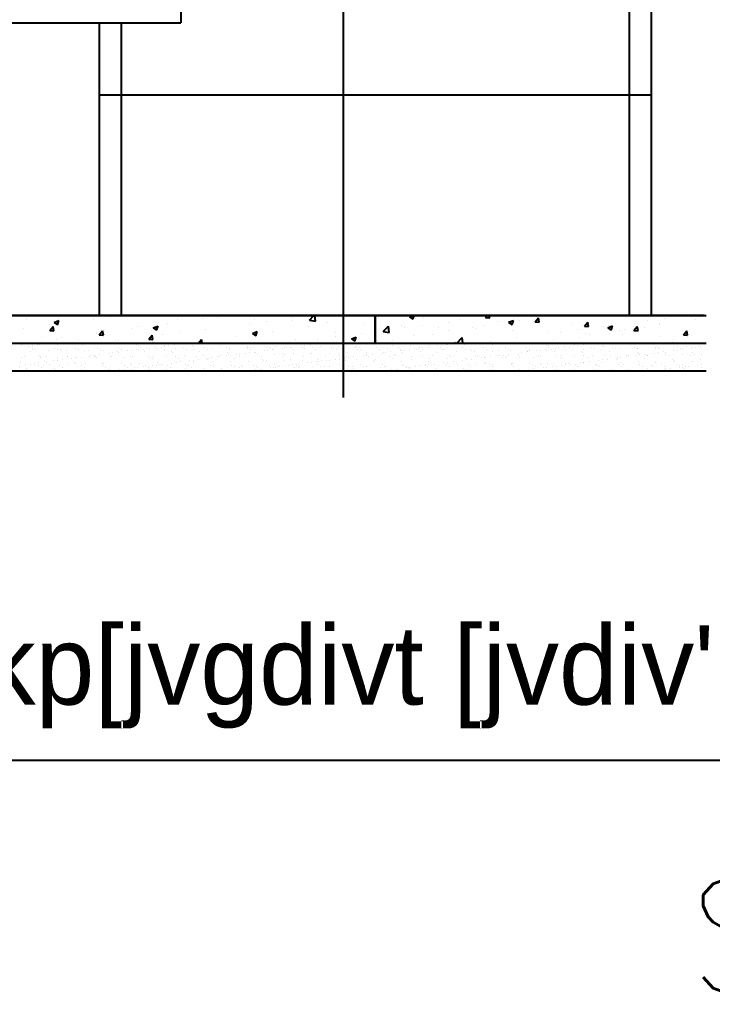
# Model space of a CAD drawing. Header units: inches. Extents: x -2548 to -2391, y 2200 to 2352.
# Drawn here: x -2464.355 to -2462.908, y 2321.243 to 2323.275 of the extents above; entities that cross this region are included whole.
import ezdxf

# ---------------------------------------------------------------- set-up
doc = ezdxf.new("R2010")
doc.units = ezdxf.units.IN
doc.header["$MEASUREMENT"] = 0
doc.linetypes.add('CENTER', pattern=[2, 1.25, -0.25, 0.25, -0.25])
for name, color, linetype in [('1', 7, 'Continuous'), ('19', 4, 'Continuous'), ('2', 2, 'Continuous'), ('4', 4, 'Continuous'), ('9', 9, 'Continuous')]:
    doc.layers.add(name, color=color, linetype=linetype)
doc.styles.add('ROMANS', font='romans', dxfattribs={"height": 0.1})
doc.styles.add('THAI', font='thai2')

# ---------------------------------------------------------------- blocks, each defined once
blk = doc.blocks.new('*X379')
at = {"color": 0}
for p, q in [((19.4035, 26.7944), (19.4277, 26.8232)), ((19.4335, 26.7918), (19.4277, 26.8232)), ((19.7214, 26.83), (19.7214, 26.83)), ((20.3729, 26.8287), (20.4012, 26.8396)), ((20.3729, 26.8287), (20.3978, 26.812)), ((20.3978, 26.8119), (20.4071, 26.8396)), ((20.4244, 26.8203), (20.4244, 26.8203)), ((20.5612, 26.8385), (20.5612, 26.8385)), ((20.618, 26.8219), (20.618, 26.8219)), ((20.652, 26.824), (20.652, 26.824)), ((20.8281, 26.8272), (20.8281, 26.8272)), ((21.8901, 26.8273), (21.8901, 26.8273)), ((22.0957, 26.8342), (22.0957, 26.8342)), ((22.5678, 26.815), (22.5914, 26.8396)), ((22.6123, 26.8081), (22.6086, 26.8396)), ((23.1694, 26.8383), (23.1694, 26.8383)), ((23.2791, 26.8254), (23.291, 26.8396)), ((23.2791, 26.8254), (23.309, 26.8228)), ((23.309, 26.8228), (23.3059, 26.8396)), ((23.6377, 26.794), (23.6618, 26.8228)), ((23.6676, 26.7914), (23.6619, 26.8227)), ((23.6673, 26.8298), (23.6928, 26.8396)), ((23.6673, 26.8298), (23.6921, 26.813)), ((23.6922, 26.813), (23.7011, 26.8396)), ((24.2136, 26.8378), (24.2136, 26.8378)), ((24.7948, 26.8298), (24.7948, 26.8298)), ((25.3036, 26.8338), (25.3036, 26.8338)), ((25.4642, 26.8195), (25.4642, 26.8195)), ((25.5705, 26.8225), (25.5705, 26.8225)), ((26.1132, 26.8234), (26.1132, 26.8234)), ((26.2368, 26.8055), (26.2696, 26.8396)), ((26.2813, 26.7986), (26.2765, 26.8396)), ((26.7393, 26.8273), (26.7393, 26.8273)), ((26.7996, 26.8333), (26.7996, 26.8333)), ((26.9616, 26.8309), (26.9843, 26.8396)), ((26.9616, 26.8309), (26.9865, 26.8141)), ((26.9865, 26.8141), (26.9951, 26.8396)), ((27.0665, 26.822), (27.0665, 26.822)), ((27.5133, 26.825), (27.5256, 26.8396)), ((27.5133, 26.825), (27.5432, 26.8224)), ((27.5432, 26.8224), (27.54, 26.8396)), ((27.5581, 26.8338), (27.5581, 26.8338)), ((27.8719, 26.7936), (27.896, 26.8223)), ((27.9018, 26.791), (27.896, 26.8223)), ((28.0114, 26.8327), (28.0114, 26.8327)), ((28.8124, 26.819), (28.8124, 26.819)), ((29.0686, 26.8305), (29.0686, 26.8305)), ((19.2072, 26.8137), (19.2072, 26.8137)), ((19.3428, 26.8141), (19.3428, 26.8141)), ((19.4035, 26.7944), (19.4334, 26.7918)), ((19.4298, 26.7799), (19.4298, 26.7799)), ((19.4323, 26.7417), (19.4713, 26.7823)), ((19.4768, 26.7348), (19.4713, 26.7823)), ((19.7622, 26.7631), (19.7863, 26.7918)), ((19.7622, 26.7631), (19.7921, 26.7605)), ((19.7921, 26.7604), (19.7863, 26.7918)), ((20.1057, 26.7524), (20.1057, 26.7524)), ((20.1208, 26.7317), (20.1449, 26.7604)), ((20.1328, 26.7702), (20.1328, 26.7702)), ((20.1507, 26.7291), (20.1449, 26.7604)), ((20.1469, 26.7575), (20.1469, 26.7575)), ((20.3363, 26.7824), (20.3363, 26.7824)), ((20.3583, 26.7844), (20.3583, 26.7844)), ((21.0915, 26.7887), (21.1265, 26.8021)), ((21.0915, 26.7887), (21.1163, 26.7719)), ((21.095, 26.816), (21.095, 26.816)), ((21.1164, 26.7719), (21.1265, 26.8021)), ((21.3619, 26.8047), (21.3619, 26.8047)), ((21.3808, 26.7601), (21.3808, 26.7601)), ((21.4654, 26.7512), (21.4654, 26.7512)), ((21.4901, 26.7955), (21.4901, 26.7955)), ((21.6288, 26.7934), (21.6288, 26.7934)), ((21.6376, 26.7953), (21.6376, 26.7953)), ((21.7811, 26.7928), (21.7811, 26.7928)), ((21.81, 26.7486), (21.845, 26.7621)), ((21.81, 26.7486), (21.8349, 26.7319)), ((21.8349, 26.7319), (21.8451, 26.7621)), ((21.8957, 26.7821), (21.8957, 26.7821)), ((21.9063, 26.8093), (21.9063, 26.8093)), ((22.1627, 26.7709), (22.1627, 26.7709)), ((22.4296, 26.7596), (22.4296, 26.7596)), ((22.5678, 26.815), (22.6122, 26.8081)), ((22.653, 26.7656), (22.653, 26.7656)), ((22.6965, 26.7483), (22.6965, 26.7483)), ((22.9102, 26.7615), (22.9102, 26.7615)), ((22.9127, 26.8031), (22.9127, 26.8031)), ((22.9274, 26.7474), (22.9274, 26.7474)), ((23.0354, 26.778), (23.0354, 26.778)), ((23.1014, 26.7322), (23.1403, 26.7728)), ((23.1459, 26.7253), (23.1404, 26.7728)), ((23.219, 26.7974), (23.219, 26.7974)), ((23.2248, 26.8029), (23.2248, 26.8029)), ((23.6377, 26.794), (23.6676, 26.7914)), ((23.922, 26.7878), (23.922, 26.7878)), ((23.9323, 26.7765), (23.9323, 26.7765)), ((23.9964, 26.7627), (24.0205, 26.7914)), ((23.9964, 26.7627), (24.0263, 26.76)), ((24.0263, 26.76), (24.0205, 26.7914)), ((24.1849, 26.8086), (24.1849, 26.8086)), ((24.3538, 26.7717), (24.3538, 26.7717)), ((24.355, 26.7313), (24.3791, 26.76)), ((24.3849, 26.7286), (24.3791, 26.76)), ((24.3858, 26.7898), (24.4209, 26.8032)), ((24.3858, 26.7898), (24.4107, 26.773)), ((24.4107, 26.773), (24.4209, 26.8032)), ((24.6696, 26.8133), (24.6696, 26.8133)), ((24.9878, 26.7629), (24.9878, 26.7629)), ((25.1044, 26.7497), (25.1394, 26.7632)), ((25.1044, 26.7497), (25.1293, 26.733)), ((25.1293, 26.7329), (25.1394, 26.7632)), ((25.2074, 26.7843), (25.2074, 26.7843)), ((25.2793, 26.813), (25.2793, 26.813)), ((25.7987, 26.782), (25.7987, 26.782)), ((25.8374, 26.8112), (25.8374, 26.8112)), ((25.9239, 26.7985), (25.9239, 26.7985)), ((26.1043, 26.8), (26.1043, 26.8)), ((26.227, 26.7578), (26.227, 26.7578)), ((26.2368, 26.8055), (26.2813, 26.7986)), ((26.3712, 26.7887), (26.3712, 26.7887)), ((26.4796, 26.7898), (26.4796, 26.7898)), ((26.6381, 26.7774), (26.6381, 26.7774)), ((26.7167, 26.7649), (26.7167, 26.7649)), ((26.7704, 26.7227), (26.8094, 26.7633)), ((26.8149, 26.7158), (26.8094, 26.7633)), ((26.905, 26.7661), (26.905, 26.7661)), ((26.9278, 26.7508), (26.9278, 26.7508)), ((27.0083, 26.815), (27.0083, 26.815)), ((27.053, 26.7673), (27.053, 26.7673)), ((27.172, 26.7549), (27.172, 26.7549)), ((27.2423, 26.7922), (27.2423, 26.7922)), ((27.3334, 26.8107), (27.3334, 26.8107)), ((27.4197, 26.7552), (27.4197, 26.7552)), ((27.5022, 26.7655), (27.5022, 26.7655)), ((27.6004, 26.7995), (27.6004, 26.7995)), ((27.6802, 26.7909), (27.7152, 26.8043)), ((27.6802, 26.7909), (27.7051, 26.7741)), ((27.7051, 26.7741), (27.7152, 26.8043)), ((27.7113, 26.8053), (27.7113, 26.8053)), ((27.7589, 26.8007), (27.7589, 26.8007)), ((27.8673, 26.7882), (27.8673, 26.7882)), ((27.8719, 26.7936), (27.9018, 26.791)), ((28.1342, 26.7769), (28.1342, 26.7769)), ((28.2306, 26.7622), (28.2547, 26.791)), ((28.2306, 26.7622), (28.2604, 26.7596)), ((28.2605, 26.7596), (28.2547, 26.7909)), ((28.3714, 26.761), (28.3714, 26.761)), ((28.3988, 26.7508), (28.4338, 26.7643)), ((28.3988, 26.7508), (28.4236, 26.7341)), ((28.4011, 26.7656), (28.4011, 26.7656)), ((28.4237, 26.734), (28.4338, 26.7642)), ((28.5892, 26.7309), (28.6133, 26.7596)), ((28.6191, 26.7282), (28.6133, 26.7596)), ((28.668, 26.7543), (28.668, 26.7543)), ((28.6872, 26.8025), (28.6872, 26.8025)), ((28.7743, 26.771), (28.7743, 26.771)), ((28.777, 26.7805), (28.777, 26.7805)), ((29.034, 26.8085), (29.034, 26.8085)), ((19.2342, 26.7075), (19.2692, 26.721)), ((19.2342, 26.7075), (19.2591, 26.6907)), ((19.2591, 26.6907), (19.2693, 26.7209)), ((19.4323, 26.7417), (19.4768, 26.7348)), ((19.5893, 26.6797), (19.5893, 26.6797)), ((19.706, 26.6995), (19.706, 26.6995)), ((19.8412, 26.7202), (19.8412, 26.7202)), ((19.849, 26.7172), (19.849, 26.7172)), ((19.9528, 26.6675), (19.9878, 26.6809)), ((19.966, 26.659), (20.0049, 26.6996)), ((19.9777, 26.6507), (19.9878, 26.6809)), ((20.0104, 26.6521), (20.0049, 26.6996)), ((20.0217, 26.741), (20.0217, 26.741)), ((20.1208, 26.7317), (20.1507, 26.7291)), ((20.4794, 26.7003), (20.5035, 26.729)), ((20.4794, 26.7003), (20.5093, 26.6977)), ((20.5093, 26.6977), (20.5036, 26.729)), ((20.8381, 26.6689), (20.8622, 26.6977)), ((20.868, 26.6663), (20.8622, 26.6977)), ((20.8686, 26.6906), (20.8686, 26.6906)), ((20.9069, 26.6954), (20.9069, 26.6954)), ((21.1212, 26.7226), (21.1212, 26.7226)), ((21.1508, 26.7098), (21.1508, 26.7098)), ((21.1985, 26.7454), (21.1985, 26.7454)), ((21.276, 26.7263), (21.276, 26.7263)), ((22.1437, 26.6984), (22.1437, 26.6984)), ((22.2799, 26.6786), (22.2799, 26.6786)), ((22.4005, 26.7336), (22.4005, 26.7336)), ((22.4051, 26.695), (22.4051, 26.695)), ((22.5286, 26.7086), (22.5636, 26.722)), ((22.5286, 26.7086), (22.5535, 26.6918)), ((22.5535, 26.6918), (22.5636, 26.722)), ((22.5944, 26.72), (22.5944, 26.72)), ((22.6358, 26.6973), (22.6358, 26.6973)), ((22.9634, 26.737), (22.9634, 26.737)), ((23.1014, 26.7322), (23.1459, 26.7253)), ((23.2303, 26.7257), (23.2303, 26.7257)), ((23.2472, 26.6686), (23.2822, 26.682)), ((23.2721, 26.6518), (23.2822, 26.682)), ((23.3388, 26.6877), (23.3388, 26.6877)), ((23.4159, 26.7039), (23.4159, 26.7039)), ((23.4972, 26.7145), (23.4972, 26.7145)), ((23.6304, 26.7377), (23.6304, 26.7377)), ((23.635, 26.6495), (23.674, 26.6901)), ((23.6795, 26.6426), (23.674, 26.6901)), ((23.6756, 26.7413), (23.6756, 26.7413)), ((23.7235, 26.6887), (23.7235, 26.6887)), ((23.7641, 26.7032), (23.7641, 26.7032)), ((24.031, 26.6919), (24.031, 26.6919)), ((24.0393, 26.7303), (24.0393, 26.7303)), ((24.1645, 26.7468), (24.1645, 26.7468)), ((24.2979, 26.6806), (24.2979, 26.6806)), ((24.355, 26.7313), (24.3849, 26.7287)), ((24.4385, 26.6796), (24.4385, 26.6796)), ((24.6952, 26.7148), (24.6952, 26.7148)), ((24.6962, 26.7129), (24.6962, 26.7129)), ((24.7136, 26.6999), (24.7377, 26.7286)), ((24.7136, 26.6999), (24.7435, 26.6973)), ((24.7435, 26.6973), (24.7378, 26.7286)), ((24.9477, 26.7468), (24.9477, 26.7468)), ((25.0723, 26.6685), (25.0964, 26.6973)), ((25.1022, 26.6659), (25.0964, 26.6972)), ((25.1684, 26.699), (25.1684, 26.699)), ((25.2936, 26.7155), (25.2936, 26.7155)), ((25.4829, 26.7405), (25.4829, 26.7405)), ((25.7106, 26.6851), (25.7106, 26.6851)), ((25.823, 26.7097), (25.858, 26.7231)), ((25.823, 26.7097), (25.8478, 26.6929)), ((25.8479, 26.6929), (25.858, 26.7231)), ((25.9703, 26.7226), (25.9703, 26.7226)), ((26.4227, 26.6843), (26.4227, 26.6843)), ((26.4251, 26.7149), (26.4251, 26.7149)), ((26.5415, 26.6696), (26.5765, 26.6831)), ((26.5664, 26.6529), (26.5766, 26.6831)), ((26.612, 26.7092), (26.612, 26.7092)), ((26.7704, 26.7227), (26.8149, 26.7158)), ((26.9899, 26.696), (26.9899, 26.696)), ((27.1281, 26.7052), (27.1281, 26.7052)), ((27.2425, 26.728), (27.2425, 26.728)), ((27.3041, 26.64), (27.343, 26.6806)), ((27.3478, 26.6396), (27.343, 26.6806)), ((27.4389, 26.7436), (27.4389, 26.7436)), ((27.7058, 26.7323), (27.7058, 26.7323)), ((27.7411, 26.678), (27.7411, 26.678)), ((27.9727, 26.721), (27.9727, 26.721)), ((28.0569, 26.7195), (28.0569, 26.7195)), ((28.182, 26.736), (28.182, 26.736)), ((28.1938, 26.6804), (28.1938, 26.6804)), ((28.2396, 26.7097), (28.2396, 26.7097)), ((28.2651, 26.7038), (28.2651, 26.7038)), ((28.4854, 26.7304), (28.4854, 26.7304)), ((28.5065, 26.6985), (28.5065, 26.6985)), ((28.5218, 26.739), (28.5218, 26.739)), ((28.5892, 26.7309), (28.6191, 26.7282)), ((28.7734, 26.6872), (28.7734, 26.6872)), ((28.9478, 26.6995), (28.9719, 26.7282)), ((28.9478, 26.6995), (28.9777, 26.6969)), ((28.9777, 26.6968), (28.9719, 26.7282)), ((19.3368, 26.6477), (19.3368, 26.6477)), ((19.3914, 26.6581), (19.3914, 26.6581)), ((19.5166, 26.6745), (19.5166, 26.6745)), ((19.5496, 26.6701), (19.5496, 26.6701)), ((19.9528, 26.6675), (19.9777, 26.6507)), ((19.966, 26.659), (20.0104, 26.6521)), ((20.6119, 26.6554), (20.6119, 26.6554)), ((20.6153, 26.6453), (20.6153, 26.6453)), ((20.6457, 26.6433), (20.6457, 26.6433)), ((20.7031, 26.6396), (20.7064, 26.6409)), ((20.706, 26.6396), (20.7064, 26.6408)), ((20.835, 26.6682), (20.835, 26.6682)), ((20.8381, 26.6689), (20.868, 26.6663)), ((21.1984, 26.6396), (21.2208, 26.6663)), ((21.2257, 26.6396), (21.2208, 26.6663)), ((21.884, 26.6609), (21.884, 26.6609)), ((22.3442, 26.6473), (22.3442, 26.6473)), ((23.1633, 26.6718), (23.1633, 26.6718)), ((23.2472, 26.6686), (23.272, 26.6518)), ((23.409, 26.6473), (23.409, 26.6473)), ((23.5342, 26.6638), (23.5342, 26.6638)), ((23.635, 26.6495), (23.6795, 26.6426)), ((23.9946, 26.6396), (24.0007, 26.642)), ((24, 26.6396), (24.0008, 26.6419)), ((24.1788, 26.6421), (24.1788, 26.6421)), ((24.4046, 26.6628), (24.4046, 26.6628)), ((24.5649, 26.6694), (24.5649, 26.6694)), ((24.8318, 26.6581), (24.8318, 26.6581)), ((24.8526, 26.6575), (24.8526, 26.6575)), ((25.0723, 26.6685), (25.1021, 26.6659)), ((25.0987, 26.6468), (25.0987, 26.6468)), ((25.433, 26.6396), (25.455, 26.6659)), ((25.4599, 26.6396), (25.455, 26.6659)), ((25.4581, 26.6531), (25.4581, 26.6531)), ((26.1335, 26.6648), (26.1335, 26.6648)), ((26.2975, 26.6678), (26.2975, 26.6678)), ((26.5415, 26.6696), (26.5664, 26.6529)), ((26.7332, 26.6608), (26.7332, 26.6608)), ((26.8365, 26.6551), (26.8365, 26.6551)), ((27.2862, 26.6396), (27.2951, 26.643)), ((27.294, 26.6396), (27.2951, 26.643)), ((27.3041, 26.64), (27.3064, 26.6396)), ((27.5517, 26.653), (27.5517, 26.653)), ((28.0054, 26.6663), (28.0054, 26.6663)), ((28.8702, 26.6467), (28.8702, 26.6467)), ((29.0279, 26.642), (29.0279, 26.642))]:
    blk.add_line(p, q, dxfattribs=at)
blk = doc.blocks.new('*X380')
at = {"color": 0}
for p, q in [((24.1498, 26.629), (24.1498, 26.629)), ((24.188, 26.6336), (24.188, 26.6336)), ((24.2004, 26.6179), (24.2004, 26.6179)), ((24.2264, 26.6213), (24.2264, 26.6213)), ((24.267, 26.6266), (24.267, 26.6266)), ((24.2807, 26.6306), (24.2807, 26.6306)), ((24.3349, 26.6356), (24.3349, 26.6356)), ((24.361, 26.639), (24.361, 26.639)), ((24.3818, 26.6376), (24.3818, 26.6376)), ((24.4086, 26.63), (24.4086, 26.63)), ((24.5437, 26.6349), (24.5437, 26.6349)), ((24.5819, 26.6359), (24.5819, 26.6359)), ((24.5911, 26.6275), (24.5911, 26.6275)), ((24.6745, 26.6366), (24.6745, 26.6366)), ((24.7849, 26.6315), (24.7849, 26.6315)), ((24.8025, 26.636), (24.8025, 26.636)), ((24.985, 26.6298), (24.985, 26.6298)), ((24.9942, 26.6213), (24.9942, 26.6213)), ((25.1207, 26.6096), (25.1207, 26.6096)), ((25.188, 26.6253), (25.188, 26.6253)), ((25.1886, 26.6185), (25.1886, 26.6185)), ((25.2146, 26.6219), (25.2146, 26.6219)), ((25.2553, 26.6273), (25.2553, 26.6273)), ((25.3232, 26.6362), (25.3232, 26.6362)), ((25.3881, 26.6236), (25.3881, 26.6236)), ((25.3973, 26.6152), (25.3973, 26.6152)), ((25.5911, 26.6192), (25.5911, 26.6192)), ((25.7912, 26.6175), (25.7912, 26.6175)), ((25.8004, 26.609), (25.8004, 26.609)), ((25.9236, 26.6075), (25.9236, 26.6075)), ((25.9446, 26.6063), (25.9446, 26.6063)), ((25.9942, 26.6131), (25.9942, 26.6131)), ((26.0545, 26.6091), (26.0545, 26.6091)), ((26.1003, 26.6066), (26.1003, 26.6066)), ((26.1089, 26.6102), (26.1089, 26.6102)), ((26.1768, 26.6191), (26.1768, 26.6191)), ((26.1824, 26.6085), (26.1824, 26.6085)), ((26.1943, 26.6114), (26.1943, 26.6114)), ((26.2028, 26.6226), (26.2028, 26.6226)), ((26.2435, 26.6279), (26.2435, 26.6279)), ((26.256, 26.6069), (26.256, 26.6069)), ((26.3114, 26.6369), (26.3114, 26.6369)), ((26.3175, 26.6134), (26.3175, 26.6134)), ((26.3973, 26.6069), (26.3973, 26.6069)), ((26.4117, 26.6071), (26.4117, 26.6071)), ((26.4483, 26.615), (26.4483, 26.615)), ((26.5674, 26.6074), (26.5674, 26.6074)), ((26.5763, 26.6144), (26.5763, 26.6144)), ((26.7113, 26.6193), (26.7113, 26.6193)), ((26.7231, 26.6077), (26.7231, 26.6077)), ((26.8422, 26.621), (26.8422, 26.621)), ((26.8789, 26.608), (26.8789, 26.608)), ((26.9701, 26.6204), (26.9701, 26.6204)), ((27.0346, 26.6083), (27.0346, 26.6083)), ((27.0971, 26.6108), (27.0971, 26.6108)), ((27.1051, 26.6252), (27.1051, 26.6252)), ((27.16, 26.6345), (27.16, 26.6345)), ((27.165, 26.6198), (27.165, 26.6198)), ((27.1903, 26.6086), (27.1903, 26.6086)), ((27.191, 26.6232), (27.191, 26.6232)), ((27.2317, 26.6286), (27.2317, 26.6286)), ((27.236, 26.6269), (27.236, 26.6269)), ((27.2996, 26.6375), (27.2996, 26.6375)), ((27.346, 26.6088), (27.346, 26.6088)), ((27.3538, 26.6385), (27.3538, 26.6385)), ((27.3639, 26.6263), (27.3639, 26.6263)), ((27.499, 26.6311), (27.499, 26.6311)), ((27.5017, 26.6091), (27.5017, 26.6091)), ((27.5539, 26.6368), (27.5539, 26.6368)), ((27.5631, 26.6284), (27.5631, 26.6284)), ((27.6298, 26.6328), (27.6298, 26.6328)), ((27.6574, 26.6094), (27.6574, 26.6094)), ((27.7569, 26.6324), (27.7569, 26.6324)), ((27.7577, 26.6322), (27.7577, 26.6322)), ((27.8131, 26.6097), (27.8131, 26.6097)), ((27.8928, 26.6371), (27.8928, 26.6371)), ((27.957, 26.6307), (27.957, 26.6307)), ((27.9662, 26.6222), (27.9662, 26.6222)), ((27.9688, 26.61), (27.9688, 26.61)), ((28.0237, 26.6387), (28.0237, 26.6387)), ((28.0447, 26.6061), (28.0447, 26.6061)), ((28.0853, 26.6115), (28.0853, 26.6115)), ((28.1245, 26.6103), (28.1245, 26.6103)), ((28.1516, 26.6381), (28.1516, 26.6381)), ((28.1532, 26.6204), (28.1532, 26.6204)), ((28.16, 26.6263), (28.16, 26.6263)), ((28.1793, 26.6239), (28.1793, 26.6239)), ((28.2199, 26.6292), (28.2199, 26.6292)), ((28.2802, 26.6105), (28.2802, 26.6105)), ((28.2878, 26.6381), (28.2878, 26.6381)), ((28.3601, 26.6245), (28.3601, 26.6245)), ((28.3693, 26.6161), (28.3693, 26.6161)), ((28.4359, 26.6108), (28.4359, 26.6108)), ((28.5631, 26.6201), (28.5631, 26.6201)), ((28.5916, 26.6111), (28.5916, 26.6111)), ((28.7473, 26.6114), (28.7473, 26.6114)), ((28.7632, 26.6184), (28.7632, 26.6184)), ((28.7724, 26.61), (28.7724, 26.61)), ((28.903, 26.6117), (28.903, 26.6117)), ((28.9662, 26.614), (28.9662, 26.614)), ((29.0329, 26.6068), (29.0329, 26.6068)), ((29.0588, 26.612), (29.0588, 26.612)), ((29.0735, 26.6121), (29.0735, 26.6121)), ((24.1731, 26.5411), (24.1731, 26.5411)), ((24.2133, 26.5789), (24.2133, 26.5789)), ((24.2315, 26.5937), (24.2315, 26.5937)), ((24.2318, 26.6032), (24.2318, 26.6032)), ((24.2529, 26.5898), (24.2529, 26.5898)), ((24.2813, 26.5481), (24.2813, 26.5481)), ((24.2905, 26.5397), (24.2905, 26.5397)), ((24.3288, 26.5414), (24.3288, 26.5414)), ((24.3483, 26.5838), (24.3483, 26.5838)), ((24.3875, 26.6035), (24.3875, 26.6035)), ((24.4086, 26.59), (24.4086, 26.59)), ((24.4316, 26.592), (24.4316, 26.592)), ((24.4408, 26.5836), (24.4408, 26.5836)), ((24.4792, 26.5854), (24.4792, 26.5854)), ((24.4843, 26.5437), (24.4843, 26.5437)), ((24.4845, 26.5417), (24.4845, 26.5417)), ((24.5433, 26.6038), (24.5433, 26.6038)), ((24.5468, 26.5386), (24.5468, 26.5386)), ((24.5643, 26.5903), (24.5643, 26.5903)), ((24.5823, 26.5387), (24.5823, 26.5387)), ((24.6071, 26.5848), (24.6071, 26.5848)), ((24.6346, 26.5876), (24.6346, 26.5876)), ((24.6402, 26.542), (24.6402, 26.542)), ((24.6502, 26.5476), (24.6502, 26.5476)), ((24.6763, 26.551), (24.6763, 26.551)), ((24.6777, 26.5402), (24.6777, 26.5402)), ((24.6844, 26.542), (24.6844, 26.542)), ((24.699, 26.604), (24.699, 26.604)), ((24.7169, 26.5564), (24.7169, 26.5564)), ((24.72, 26.5906), (24.72, 26.5906)), ((24.7422, 26.5897), (24.7422, 26.5897)), ((24.7848, 26.5653), (24.7848, 26.5653)), ((24.7959, 26.5422), (24.7959, 26.5422)), ((24.8056, 26.5396), (24.8056, 26.5396)), ((24.8108, 26.5688), (24.8108, 26.5688)), ((24.8347, 26.5859), (24.8347, 26.5859)), ((24.8439, 26.5774), (24.8439, 26.5774)), ((24.8515, 26.5741), (24.8515, 26.5741)), ((24.8547, 26.6043), (24.8547, 26.6043)), ((24.873, 26.5914), (24.873, 26.5914)), ((24.8757, 26.5909), (24.8757, 26.5909)), ((24.8874, 26.5376), (24.8874, 26.5376)), ((24.9194, 26.5831), (24.9194, 26.5831)), ((24.9406, 26.5445), (24.9406, 26.5445)), ((24.9454, 26.5865), (24.9454, 26.5865)), ((24.9517, 26.5425), (24.9517, 26.5425)), ((24.9861, 26.5918), (24.9861, 26.5918)), ((25.0009, 26.5907), (25.0009, 26.5907)), ((25.0104, 26.6046), (25.0104, 26.6046)), ((25.0315, 26.5912), (25.0315, 26.5912)), ((25.0377, 26.5815), (25.0377, 26.5815)), ((25.054, 26.6008), (25.054, 26.6008)), ((25.0715, 26.5462), (25.0715, 26.5462)), ((25.08, 26.6042), (25.08, 26.6042)), ((25.0875, 26.5359), (25.0875, 26.5359)), ((25.1074, 26.5428), (25.1074, 26.5428)), ((25.136, 26.5956), (25.136, 26.5956)), ((25.1661, 26.6049), (25.1661, 26.6049)), ((25.1872, 26.5915), (25.1872, 26.5915)), ((25.1994, 26.5455), (25.1994, 26.5455)), ((25.2378, 26.5797), (25.2378, 26.5797)), ((25.247, 26.5713), (25.247, 26.5713)), ((25.2631, 26.5431), (25.2631, 26.5431)), ((25.2669, 26.5973), (25.2669, 26.5973)), ((25.3218, 26.6052), (25.3218, 26.6052)), ((25.3345, 26.5504), (25.3345, 26.5504)), ((25.3429, 26.5917), (25.3429, 26.5917)), ((25.3948, 26.5967), (25.3948, 26.5967)), ((25.4188, 26.5434), (25.4188, 26.5434)), ((25.4408, 26.5753), (25.4408, 26.5753)), ((25.4654, 26.5521), (25.4654, 26.5521)), ((25.4775, 26.6055), (25.4775, 26.6055)), ((25.4986, 26.592), (25.4986, 26.592)), ((25.5298, 26.6015), (25.5298, 26.6015)), ((25.5705, 26.5393), (25.5705, 26.5393)), ((25.5745, 26.5437), (25.5745, 26.5437)), ((25.5933, 26.5515), (25.5933, 26.5515)), ((25.6332, 26.6057), (25.6332, 26.6057)), ((25.6384, 26.5483), (25.6384, 26.5483)), ((25.6409, 26.5736), (25.6409, 26.5736)), ((25.6501, 26.5652), (25.6501, 26.5652)), ((25.6543, 26.5923), (25.6543, 26.5923)), ((25.6607, 26.6032), (25.6607, 26.6032)), ((25.6645, 26.5517), (25.6645, 26.5517)), ((25.7051, 26.557), (25.7051, 26.557)), ((25.7283, 26.5563), (25.7283, 26.5563)), ((25.7302, 26.5439), (25.7302, 26.5439)), ((25.773, 26.566), (25.773, 26.566)), ((25.7886, 26.6026), (25.7886, 26.6026)), ((25.7889, 26.606), (25.7889, 26.606)), ((25.7991, 26.5694), (25.7991, 26.5694)), ((25.81, 26.5926), (25.81, 26.5926)), ((25.8397, 26.5748), (25.8397, 26.5748)), ((25.8439, 26.5692), (25.8439, 26.5692)), ((25.8592, 26.558), (25.8592, 26.558)), ((25.8859, 26.5442), (25.8859, 26.5442)), ((25.9076, 26.5837), (25.9076, 26.5837)), ((25.9336, 26.5871), (25.9336, 26.5871)), ((25.9657, 26.5929), (25.9657, 26.5929)), ((25.9743, 26.5925), (25.9743, 26.5925)), ((25.9871, 26.5574), (25.9871, 26.5574)), ((26.0416, 26.5445), (26.0416, 26.5445)), ((26.0422, 26.6014), (26.0422, 26.6014)), ((26.044, 26.5675), (26.044, 26.5675)), ((26.0532, 26.559), (26.0532, 26.559)), ((26.0682, 26.6048), (26.0682, 26.6048)), ((26.1214, 26.5931), (26.1214, 26.5931)), ((26.1221, 26.5622), (26.1221, 26.5622)), ((26.1973, 26.5448), (26.1973, 26.5448)), ((26.2035, 26.6029), (26.2035, 26.6029)), ((26.247, 26.563), (26.247, 26.563)), ((26.253, 26.5639), (26.253, 26.5639)), ((26.2771, 26.5934), (26.2771, 26.5934)), ((26.353, 26.5451), (26.353, 26.5451)), ((26.3809, 26.5633), (26.3809, 26.5633)), ((26.4328, 26.5937), (26.4328, 26.5937)), ((26.4471, 26.5613), (26.4471, 26.5613)), ((26.4563, 26.5529), (26.4563, 26.5529)), ((26.5087, 26.5454), (26.5087, 26.5454)), ((26.516, 26.5682), (26.516, 26.5682)), ((26.5588, 26.54), (26.5588, 26.54)), ((26.5885, 26.594), (26.5885, 26.594)), ((26.5974, 26.6052), (26.5974, 26.6052)), ((26.6066, 26.5968), (26.6066, 26.5968)), ((26.6267, 26.5489), (26.6267, 26.5489)), ((26.6468, 26.5698), (26.6468, 26.5698)), ((26.6501, 26.5569), (26.6501, 26.5569)), ((26.6527, 26.5523), (26.6527, 26.5523)), ((26.6644, 26.5456), (26.6644, 26.5456)), ((26.6933, 26.5577), (26.6933, 26.5577)), ((26.7442, 26.5943), (26.7442, 26.5943)), ((26.7613, 26.5666), (26.7613, 26.5666)), ((26.7747, 26.5692), (26.7747, 26.5692)), ((26.7873, 26.5701), (26.7873, 26.5701)), ((26.8004, 26.6008), (26.8004, 26.6008)), ((26.8201, 26.5459), (26.8201, 26.5459)), ((26.8279, 26.5754), (26.8279, 26.5754)), ((26.8502, 26.5552), (26.8502, 26.5552)), ((26.8594, 26.5467), (26.8594, 26.5467)), ((26.8958, 26.5843), (26.8958, 26.5843)), ((26.8999, 26.5946), (26.8999, 26.5946)), ((26.9098, 26.5741), (26.9098, 26.5741)), ((26.9219, 26.5878), (26.9219, 26.5878)), ((26.9625, 26.5931), (26.9625, 26.5931)), ((26.9758, 26.5462), (26.9758, 26.5462)), ((27.0005, 26.5991), (27.0005, 26.5991)), ((27.0097, 26.5906), (27.0097, 26.5906)), ((27.0304, 26.6021), (27.0304, 26.6021)), ((27.0407, 26.5758), (27.0407, 26.5758)), ((27.0532, 26.5508), (27.0532, 26.5508)), ((27.0556, 26.5948), (27.0556, 26.5948)), ((27.0565, 26.6055), (27.0565, 26.6055)), ((27.1316, 26.5465), (27.1316, 26.5465)), ((27.1686, 26.5751), (27.1686, 26.5751)), ((27.2035, 26.5947), (27.2035, 26.5947)), ((27.2114, 26.5951), (27.2114, 26.5951)), ((27.2533, 26.549), (27.2533, 26.549)), ((27.2625, 26.5406), (27.2625, 26.5406)), ((27.2873, 26.5468), (27.2873, 26.5468)), ((27.3036, 26.58), (27.3036, 26.58)), ((27.3671, 26.5954), (27.3671, 26.5954)), ((27.4036, 26.5929), (27.4036, 26.5929)), ((27.4128, 26.5845), (27.4128, 26.5845)), ((27.4345, 26.5817), (27.4345, 26.5817)), ((27.443, 26.5471), (27.443, 26.5471)), ((27.4563, 26.5446), (27.4563, 26.5446)), ((27.5228, 26.5957), (27.5228, 26.5957)), ((27.547, 26.5406), (27.547, 26.5406)), ((27.5624, 26.5811), (27.5624, 26.5811)), ((27.5987, 26.5473), (27.5987, 26.5473)), ((27.6066, 26.5885), (27.6066, 26.5885)), ((27.6149, 26.5496), (27.6149, 26.5496)), ((27.633, 26.5365), (27.633, 26.5365)), ((27.6409, 26.553), (27.6409, 26.553)), ((27.6564, 26.5429), (27.6564, 26.5429)), ((27.6785, 26.596), (27.6785, 26.596)), ((27.6816, 26.5583), (27.6816, 26.5583)), ((27.6974, 26.5859), (27.6974, 26.5859)), ((27.7495, 26.5673), (27.7495, 26.5673)), ((27.7544, 26.5476), (27.7544, 26.5476)), ((27.7609, 26.5359), (27.7609, 26.5359)), ((27.7755, 26.5707), (27.7755, 26.5707)), ((27.8067, 26.5868), (27.8067, 26.5868)), ((27.8159, 26.5783), (27.8159, 26.5783)), ((27.8162, 26.576), (27.8162, 26.576)), ((27.8283, 26.5876), (27.8283, 26.5876)), ((27.8342, 26.5963), (27.8342, 26.5963)), ((27.8594, 26.5385), (27.8594, 26.5385)), ((27.8841, 26.585), (27.8841, 26.585)), ((27.8959, 26.5407), (27.8959, 26.5407)), ((27.9101, 26.5884), (27.9101, 26.5884)), ((27.9101, 26.5479), (27.9101, 26.5479)), ((27.9507, 26.5938), (27.9507, 26.5938)), ((27.9562, 26.587), (27.9562, 26.587)), ((27.9899, 26.5965), (27.9899, 26.5965)), ((28.0097, 26.5824), (28.0097, 26.5824)), ((28.0187, 26.6027), (28.0187, 26.6027)), ((28.0268, 26.5424), (28.0268, 26.5424)), ((28.0595, 26.5368), (28.0595, 26.5368)), ((28.0658, 26.5482), (28.0658, 26.5482)), ((28.0913, 26.5919), (28.0913, 26.5919)), ((28.1456, 26.5968), (28.1456, 26.5968)), ((28.1547, 26.5418), (28.1547, 26.5418)), ((28.2098, 26.5807), (28.2098, 26.5807)), ((28.219, 26.5722), (28.219, 26.5722)), ((28.2215, 26.5485), (28.2215, 26.5485)), ((28.2222, 26.5935), (28.2222, 26.5935)), ((28.2898, 26.5466), (28.2898, 26.5466)), ((28.3013, 26.5971), (28.3013, 26.5971)), ((28.3501, 26.5929), (28.3501, 26.5929)), ((28.3772, 26.5488), (28.3772, 26.5488)), ((28.4128, 26.5762), (28.4128, 26.5762)), ((28.4206, 26.5483), (28.4206, 26.5483)), ((28.457, 26.5974), (28.457, 26.5974)), ((28.4851, 26.5978), (28.4851, 26.5978)), ((28.4945, 26.5359), (28.4945, 26.5359)), ((28.5329, 26.549), (28.5329, 26.549)), ((28.5352, 26.5413), (28.5352, 26.5413)), ((28.5485, 26.5477), (28.5485, 26.5477)), ((28.6031, 26.5502), (28.6031, 26.5502)), ((28.6127, 26.5977), (28.6127, 26.5977)), ((28.6129, 26.5745), (28.6129, 26.5745)), ((28.616, 26.5994), (28.616, 26.5994)), ((28.6221, 26.5661), (28.6221, 26.5661)), ((28.6291, 26.5536), (28.6291, 26.5536)), ((28.6698, 26.559), (28.6698, 26.559)), ((28.6836, 26.5526), (28.6836, 26.5526)), ((28.6886, 26.5493), (28.6886, 26.5493)), ((28.7377, 26.5679), (28.7377, 26.5679)), ((28.7439, 26.5988), (28.7439, 26.5988)), ((28.7637, 26.5713), (28.7637, 26.5713)), ((28.7684, 26.598), (28.7684, 26.598)), ((28.8044, 26.5767), (28.8044, 26.5767)), ((28.8145, 26.5542), (28.8145, 26.5542)), ((28.8159, 26.5701), (28.8159, 26.5701)), ((28.8443, 26.5496), (28.8443, 26.5496)), ((28.8723, 26.5856), (28.8723, 26.5856)), ((28.8789, 26.6037), (28.8789, 26.6037)), ((28.8983, 26.5891), (28.8983, 26.5891)), ((28.9241, 26.5982), (28.9241, 26.5982)), ((28.939, 26.5944), (28.939, 26.5944)), ((28.9424, 26.5536), (28.9424, 26.5536)), ((29, 26.5499), (29, 26.5499)), ((29.0069, 26.6034), (29.0069, 26.6034)), ((29.0098, 26.6054), (29.0098, 26.6054)), ((29.0159, 26.5684), (29.0159, 26.5684)), ((29.0252, 26.5599), (29.0252, 26.5599)), ((29.0774, 26.5585), (29.0774, 26.5585)), ((29.0798, 26.5985), (29.0798, 26.5985)), ((24.1379, 26.4802), (24.1379, 26.4802)), ((24.1402, 26.4958), (24.1402, 26.4958)), ((24.153, 26.5326), (24.153, 26.5326)), ((24.1785, 26.4855), (24.1785, 26.4855)), ((24.2164, 26.4826), (24.2164, 26.4826)), ((24.2465, 26.4945), (24.2465, 26.4945)), ((24.2722, 26.478), (24.2722, 26.478)), ((24.2725, 26.4979), (24.2725, 26.4979)), ((24.2839, 26.5343), (24.2839, 26.5343)), ((24.3131, 26.5032), (24.3131, 26.5032)), ((24.334, 26.4998), (24.334, 26.4998)), ((24.3515, 26.4874), (24.3515, 26.4874)), ((24.381, 26.5122), (24.381, 26.5122)), ((24.4071, 26.5156), (24.4071, 26.5156)), ((24.4118, 26.5337), (24.4118, 26.5337)), ((24.4279, 26.4783), (24.4279, 26.4783)), ((24.4477, 26.521), (24.4477, 26.521)), ((24.4824, 26.4891), (24.4824, 26.4891)), ((24.5156, 26.5299), (24.5156, 26.5299)), ((24.5341, 26.4981), (24.5341, 26.4981)), ((24.5417, 26.5333), (24.5417, 26.5333)), ((24.5433, 26.4897), (24.5433, 26.4897)), ((24.5836, 26.4785), (24.5836, 26.4785)), ((24.6047, 26.4651), (24.6047, 26.4651)), ((24.6103, 26.4885), (24.6103, 26.4885)), ((24.6936, 26.5336), (24.6936, 26.5336)), ((24.7371, 26.4937), (24.7371, 26.4937)), ((24.7393, 26.4788), (24.7393, 26.4788)), ((24.7453, 26.4933), (24.7453, 26.4933)), ((24.7604, 26.4654), (24.7604, 26.4654)), ((24.8762, 26.495), (24.8762, 26.495)), ((24.895, 26.4791), (24.895, 26.4791)), ((24.9161, 26.4657), (24.9161, 26.4657)), ((24.9372, 26.492), (24.9372, 26.492)), ((24.9464, 26.4835), (24.9464, 26.4835)), ((25.0041, 26.4944), (25.0041, 26.4944)), ((25.0322, 26.4684), (25.0322, 26.4684)), ((25.0508, 26.4794), (25.0508, 26.4794)), ((25.0718, 26.466), (25.0718, 26.466)), ((25.0967, 26.5274), (25.0967, 26.5274)), ((25.1001, 26.4774), (25.1001, 26.4774)), ((25.1261, 26.4808), (25.1261, 26.4808)), ((25.1391, 26.4993), (25.1391, 26.4993)), ((25.1402, 26.4876), (25.1402, 26.4876)), ((25.1668, 26.4862), (25.1668, 26.4862)), ((25.2065, 26.4797), (25.2065, 26.4797)), ((25.2275, 26.4662), (25.2275, 26.4662)), ((25.2347, 26.4951), (25.2347, 26.4951)), ((25.2607, 26.4985), (25.2607, 26.4985)), ((25.27, 26.5009), (25.27, 26.5009)), ((25.2905, 26.5314), (25.2905, 26.5314)), ((25.3014, 26.5039), (25.3014, 26.5039)), ((25.3403, 26.4858), (25.3403, 26.4858)), ((25.3495, 26.4774), (25.3495, 26.4774)), ((25.3622, 26.48), (25.3622, 26.48)), ((25.3693, 26.5128), (25.3693, 26.5128)), ((25.3833, 26.4665), (25.3833, 26.4665)), ((25.3953, 26.5163), (25.3953, 26.5163)), ((25.3979, 26.5003), (25.3979, 26.5003)), ((25.4359, 26.5216), (25.4359, 26.5216)), ((25.4906, 26.5297), (25.4906, 26.5297)), ((25.4998, 26.5213), (25.4998, 26.5213)), ((25.5039, 26.5305), (25.5039, 26.5305)), ((25.5179, 26.4802), (25.5179, 26.4802)), ((25.5299, 26.534), (25.5299, 26.534)), ((25.533, 26.5052), (25.533, 26.5052)), ((25.539, 26.4668), (25.539, 26.4668)), ((25.5433, 26.4814), (25.5433, 26.4814)), ((25.6638, 26.5069), (25.6638, 26.5069)), ((25.6736, 26.4805), (25.6736, 26.4805)), ((25.6936, 26.5253), (25.6936, 26.5253)), ((25.6947, 26.4671), (25.6947, 26.4671)), ((25.7434, 26.4797), (25.7434, 26.4797)), ((25.7526, 26.4713), (25.7526, 26.4713)), ((25.7917, 26.5062), (25.7917, 26.5062)), ((25.8293, 26.4808), (25.8293, 26.4808)), ((25.8504, 26.4674), (25.8504, 26.4674)), ((25.8937, 26.5236), (25.8937, 26.5236)), ((25.9029, 26.5151), (25.9029, 26.5151)), ((25.9268, 26.5111), (25.9268, 26.5111)), ((25.9464, 26.4753), (25.9464, 26.4753)), ((25.985, 26.4811), (25.985, 26.4811)), ((26.0061, 26.4677), (26.0061, 26.4677)), ((26.0204, 26.4691), (26.0204, 26.4691)), ((26.0577, 26.5128), (26.0577, 26.5128)), ((26.0883, 26.478), (26.0883, 26.478)), ((26.0967, 26.5192), (26.0967, 26.5192)), ((26.1143, 26.4815), (26.1143, 26.4815)), ((26.1253, 26.4659), (26.1253, 26.4659)), ((26.1407, 26.4814), (26.1407, 26.4814)), ((26.1465, 26.4736), (26.1465, 26.4736)), ((26.155, 26.4868), (26.155, 26.4868)), ((26.1557, 26.4651), (26.1557, 26.4651)), ((26.1618, 26.4679), (26.1618, 26.4679)), ((26.1856, 26.5122), (26.1856, 26.5122)), ((26.2229, 26.4958), (26.2229, 26.4958)), ((26.2489, 26.4992), (26.2489, 26.4992)), ((26.2562, 26.4676), (26.2562, 26.4676)), ((26.2896, 26.5045), (26.2896, 26.5045)), ((26.2964, 26.4817), (26.2964, 26.4817)), ((26.2968, 26.5174), (26.2968, 26.5174)), ((26.306, 26.509), (26.306, 26.509)), ((26.3175, 26.4682), (26.3175, 26.4682)), ((26.3206, 26.517), (26.3206, 26.517)), ((26.3495, 26.4691), (26.3495, 26.4691)), ((26.3575, 26.5135), (26.3575, 26.5135)), ((26.3835, 26.5169), (26.3835, 26.5169)), ((26.3841, 26.467), (26.3841, 26.467)), ((26.4242, 26.5222), (26.4242, 26.5222)), ((26.4515, 26.5187), (26.4515, 26.5187)), ((26.4521, 26.4819), (26.4521, 26.4819)), ((26.4732, 26.4685), (26.4732, 26.4685)), ((26.4921, 26.5312), (26.4921, 26.5312)), ((26.4998, 26.513), (26.4998, 26.513)), ((26.5181, 26.5346), (26.5181, 26.5346)), ((26.5191, 26.4718), (26.5191, 26.4718)), ((26.5496, 26.4674), (26.5496, 26.4674)), ((26.5794, 26.5181), (26.5794, 26.5181)), ((26.6078, 26.4822), (26.6078, 26.4822)), ((26.6289, 26.4688), (26.6289, 26.4688)), ((26.65, 26.4735), (26.65, 26.4735)), ((26.6999, 26.5113), (26.6999, 26.5113)), ((26.7091, 26.5029), (26.7091, 26.5029)), ((26.7144, 26.523), (26.7144, 26.523)), ((26.7635, 26.4825), (26.7635, 26.4825)), ((26.7779, 26.4729), (26.7779, 26.4729)), ((26.7846, 26.4691), (26.7846, 26.4691)), ((26.8453, 26.5246), (26.8453, 26.5246)), ((26.9029, 26.5069), (26.9029, 26.5069)), ((26.9129, 26.4777), (26.9129, 26.4777)), ((26.9192, 26.4828), (26.9192, 26.4828)), ((26.9403, 26.4694), (26.9403, 26.4694)), ((26.9732, 26.524), (26.9732, 26.524)), ((27.0086, 26.4697), (27.0086, 26.4697)), ((27.0438, 26.4794), (27.0438, 26.4794)), ((27.0749, 26.4831), (27.0749, 26.4831)), ((27.0765, 26.4787), (27.0765, 26.4787)), ((27.096, 26.4696), (27.096, 26.4696)), ((27.1026, 26.4821), (27.1026, 26.4821)), ((27.103, 26.5052), (27.103, 26.5052)), ((27.1083, 26.5289), (27.1083, 26.5289)), ((27.1122, 26.4967), (27.1122, 26.4967)), ((27.1432, 26.4875), (27.1432, 26.4875)), ((27.1717, 26.4788), (27.1717, 26.4788)), ((27.2111, 26.4964), (27.2111, 26.4964)), ((27.2307, 26.4834), (27.2307, 26.4834)), ((27.2371, 26.4998), (27.2371, 26.4998)), ((27.2392, 26.5305), (27.2392, 26.5305)), ((27.2517, 26.4699), (27.2517, 26.4699)), ((27.2778, 26.5052), (27.2778, 26.5052)), ((27.306, 26.5007), (27.306, 26.5007)), ((27.3068, 26.4837), (27.3068, 26.4837)), ((27.3457, 26.5141), (27.3457, 26.5141)), ((27.3671, 26.5299), (27.3671, 26.5299)), ((27.3717, 26.5175), (27.3717, 26.5175)), ((27.3864, 26.4836), (27.3864, 26.4836)), ((27.4074, 26.4702), (27.4074, 26.4702)), ((27.4124, 26.5229), (27.4124, 26.5229)), ((27.4376, 26.4853), (27.4376, 26.4853)), ((27.4803, 26.5318), (27.4803, 26.5318)), ((27.5021, 26.5348), (27.5021, 26.5348)), ((27.5061, 26.499), (27.5061, 26.499)), ((27.5063, 26.5353), (27.5063, 26.5353)), ((27.5153, 26.4906), (27.5153, 26.4906)), ((27.5421, 26.4839), (27.5421, 26.4839)), ((27.5632, 26.4705), (27.5632, 26.4705)), ((27.5656, 26.4847), (27.5656, 26.4847)), ((27.6656, 26.5345), (27.6656, 26.5345)), ((27.6978, 26.4842), (27.6978, 26.4842)), ((27.7006, 26.4896), (27.7006, 26.4896)), ((27.7091, 26.4946), (27.7091, 26.4946)), ((27.7189, 26.4708), (27.7189, 26.4708)), ((27.8315, 26.4913), (27.8315, 26.4913)), ((27.8535, 26.4845), (27.8535, 26.4845)), ((27.8746, 26.4711), (27.8746, 26.4711)), ((27.9091, 26.4929), (27.9091, 26.4929)), ((27.9184, 26.4844), (27.9184, 26.4844)), ((27.9562, 26.465), (27.9562, 26.465)), ((27.9594, 26.4906), (27.9594, 26.4906)), ((27.9968, 26.4704), (27.9968, 26.4704)), ((28.0092, 26.4848), (28.0092, 26.4848)), ((28.0303, 26.4713), (28.0303, 26.4713)), ((28.0648, 26.4793), (28.0648, 26.4793)), ((28.0687, 26.5283), (28.0687, 26.5283)), ((28.0908, 26.4827), (28.0908, 26.4827)), ((28.0944, 26.4955), (28.0944, 26.4955)), ((28.1122, 26.4885), (28.1122, 26.4885)), ((28.1314, 26.4881), (28.1314, 26.4881)), ((28.1649, 26.4851), (28.1649, 26.4851)), ((28.186, 26.4716), (28.186, 26.4716)), ((28.1993, 26.497), (28.1993, 26.497)), ((28.2253, 26.4972), (28.2253, 26.4972)), ((28.2254, 26.5005), (28.2254, 26.5005)), ((28.2625, 26.5323), (28.2625, 26.5323)), ((28.266, 26.5058), (28.266, 26.5058)), ((28.3122, 26.4867), (28.3122, 26.4867)), ((28.3206, 26.4853), (28.3206, 26.4853)), ((28.3215, 26.4783), (28.3215, 26.4783)), ((28.3339, 26.5148), (28.3339, 26.5148)), ((28.3417, 26.4719), (28.3417, 26.4719)), ((28.3532, 26.4966), (28.3532, 26.4966)), ((28.36, 26.5182), (28.36, 26.5182)), ((28.4006, 26.5235), (28.4006, 26.5235)), ((28.4625, 26.5306), (28.4625, 26.5306)), ((28.4685, 26.5325), (28.4685, 26.5325)), ((28.4718, 26.5222), (28.4718, 26.5222)), ((28.4763, 26.4856), (28.4763, 26.4856)), ((28.4883, 26.5014), (28.4883, 26.5014)), ((28.4974, 26.4722), (28.4974, 26.4722)), ((28.5153, 26.4823), (28.5153, 26.4823)), ((28.6191, 26.5031), (28.6191, 26.5031)), ((28.632, 26.4859), (28.632, 26.4859)), ((28.6531, 26.4725), (28.6531, 26.4725)), ((28.6656, 26.5262), (28.6656, 26.5262)), ((28.7153, 26.4806), (28.7153, 26.4806)), ((28.7246, 26.4722), (28.7246, 26.4722)), ((28.747, 26.5025), (28.747, 26.5025)), ((28.7877, 26.4862), (28.7877, 26.4862)), ((28.8088, 26.4728), (28.8088, 26.4728)), ((28.8656, 26.5245), (28.8656, 26.5245)), ((28.8749, 26.516), (28.8749, 26.516)), ((28.8821, 26.5074), (28.8821, 26.5074)), ((28.9184, 26.4762), (28.9184, 26.4762)), ((28.9434, 26.4865), (28.9434, 26.4865)), ((28.9444, 26.4657), (28.9444, 26.4657)), ((28.9645, 26.473), (28.9645, 26.473)), ((28.9851, 26.471), (28.9851, 26.471)), ((29.013, 26.509), (29.013, 26.509)), ((29.053, 26.48), (29.053, 26.48)), ((29.0687, 26.5201), (29.0687, 26.5201)), ((29.079, 26.4834), (29.079, 26.4834)), ((24.1376, 26.4643), (24.1376, 26.4643)), ((24.1837, 26.456), (24.1837, 26.456)), ((24.2933, 26.4645), (24.2933, 26.4645)), ((24.3838, 26.4542), (24.3838, 26.4542)), ((24.393, 26.4458), (24.393, 26.4458)), ((24.449, 26.4648), (24.449, 26.4648)), ((24.55, 26.4422), (24.55, 26.4422)), ((24.5868, 26.4498), (24.5868, 26.4498)), ((24.6808, 26.4439), (24.6808, 26.4439)), ((24.7869, 26.4481), (24.7869, 26.4481)), ((24.7961, 26.4397), (24.7961, 26.4397)), ((24.8087, 26.4433), (24.8087, 26.4433)), ((24.8309, 26.4419), (24.8309, 26.4419)), ((24.8569, 26.4454), (24.8569, 26.4454)), ((24.8976, 26.4507), (24.8976, 26.4507)), ((24.9438, 26.4481), (24.9438, 26.4481)), ((24.9655, 26.4597), (24.9655, 26.4597)), ((24.9899, 26.4437), (24.9899, 26.4437)), ((24.9915, 26.4631), (24.9915, 26.4631)), ((25.0747, 26.4498), (25.0747, 26.4498)), ((25.19, 26.442), (25.19, 26.442)), ((25.2026, 26.4492), (25.2026, 26.4492)), ((25.3376, 26.4541), (25.3376, 26.4541)), ((25.4685, 26.4557), (25.4685, 26.4557)), ((25.5964, 26.4551), (25.5964, 26.4551)), ((25.7315, 26.46), (25.7315, 26.46)), ((25.8191, 26.4426), (25.8191, 26.4426)), ((25.8452, 26.446), (25.8452, 26.446)), ((25.8623, 26.4617), (25.8623, 26.4617)), ((25.8858, 26.4514), (25.8858, 26.4514)), ((25.9537, 26.4603), (25.9537, 26.4603)), ((25.9797, 26.4637), (25.9797, 26.4637)), ((25.9902, 26.461), (25.9902, 26.461)), ((26.5588, 26.459), (26.5588, 26.459)), ((26.7526, 26.463), (26.7526, 26.463)), ((26.8074, 26.4432), (26.8074, 26.4432)), ((26.8334, 26.4467), (26.8334, 26.4467)), ((26.874, 26.452), (26.874, 26.452)), ((26.9419, 26.461), (26.9419, 26.461)), ((26.9527, 26.4613), (26.9527, 26.4613)), ((26.9619, 26.4528), (26.9619, 26.4528)), ((26.968, 26.4644), (26.968, 26.4644)), ((27.1557, 26.4569), (27.1557, 26.4569)), ((27.3557, 26.4551), (27.3557, 26.4551)), ((27.365, 26.4467), (27.365, 26.4467)), ((27.5588, 26.4507), (27.5588, 26.4507)), ((27.6361, 26.4401), (27.6361, 26.4401)), ((27.7588, 26.449), (27.7588, 26.449)), ((27.7681, 26.4406), (27.7681, 26.4406)), ((27.7956, 26.4439), (27.7956, 26.4439)), ((27.8216, 26.4473), (27.8216, 26.4473)), ((27.8623, 26.4527), (27.8623, 26.4527)), ((27.8991, 26.4444), (27.8991, 26.4444)), ((27.9302, 26.4616), (27.9302, 26.4616)), ((27.9619, 26.4446), (27.9619, 26.4446)), ((28.03, 26.446), (28.03, 26.446)), ((28.1579, 26.4454), (28.1579, 26.4454)), ((28.1619, 26.4429), (28.1619, 26.4429)), ((28.2929, 26.4503), (28.2929, 26.4503)), ((28.4238, 26.452), (28.4238, 26.452)), ((28.5517, 26.4514), (28.5517, 26.4514)), ((28.6867, 26.4562), (28.6867, 26.4562)), ((28.7838, 26.4445), (28.7838, 26.4445)), ((28.8098, 26.448), (28.8098, 26.448)), ((28.8176, 26.4579), (28.8176, 26.4579)), ((28.8505, 26.4533), (28.8505, 26.4533)), ((28.9184, 26.4622), (28.9184, 26.4622)), ((28.9455, 26.4573), (28.9455, 26.4573)), ((29.0806, 26.4621), (29.0806, 26.4621))]:
    blk.add_line(p, q, dxfattribs=at)

msp = doc.modelspace()

# ---------------------------------------------------------------- linework, layer by layer
at = {"layer": '1'}
for p, q in [((-2463.61238, 2322.65758), (-2465.10998, 2322.65758)), ((-2463.61238, 2322.59998), (-2463.61238, 2322.65758)), ((-2463.61238, 2322.65758), (-2463.61238, 2322.59998)), ((-2462.92565, 2322.65758), (-2463.61238, 2322.65758)), ((-2465.10998, 2322.59998), (-2463.61238, 2322.59998)), ((-2463.61238, 2322.59998), (-2462.92565, 2322.59998))]:
    msp.add_line(p, q, dxfattribs=at)
at = {"layer": '1', "linetype": 'CENTER'}
msp.add_lwpolyline([(-2463.67948, 2327.47531), (-2463.67948, 2322.48677)], dxfattribs=at)
at = {"layer": '1'}
for points in [[(-2464.18838, 2323.11838), (-2463.03638, 2323.11838)], [(-2463.61238, 2322.65758), (-2463.61238, 2322.59998), (-2462.92565, 2322.59998)], [(-2462.92565, 2322.65758), (-2463.61238, 2322.65758)]]:
    msp.add_lwpolyline(points, dxfattribs=at)
msp.add_lwpolyline([(-2463.61238, 2322.59998), (-2463.61238, 2322.65758), (-2465.10998, 2322.65758), (-2465.10998, 2322.59998)], close=True, dxfattribs=at)
at = {"layer": '2'}
msp.add_line((-2464.0181, 2323.38322), (-2464.0181, 2323.26802), dxfattribs=at)
at = {"layer": '2', "linetype": 'Continuous'}
for points in [[(-2463.08246, 2323.65716), (-2463.08246, 2322.65758)], [(-2463.03638, 2323.65468), (-2463.03638, 2322.65758)], [(-2464.18838, 2323.26802), (-2464.18838, 2322.65758)], [(-2464.1423, 2323.26802), (-2464.1423, 2322.65758)]]:
    msp.add_lwpolyline(points, dxfattribs=at)
at = {"layer": '2'}
for points in [[(-2464.70012, 2323.26802), (-2464.0181, 2323.26802)], [(-2465.80118, 2322.65758), (-2462.92118, 2322.65758)], [(-2465.80118, 2322.59998), (-2462.92118, 2322.59998)], [(-2465.80118, 2322.54238), (-2462.92118, 2322.54238)]]:
    msp.add_lwpolyline(points, dxfattribs=at)
at = {"layer": '4'}
msp.add_line((-2465.04766, 2321.72971), (-2459.51035, 2321.72971), dxfattribs=at)

# ---------------------------------------------------------------- block references
at = {"layer": '1', "xscale": 0.2880000000000109, "yscale": 0.2880000000000109, "zscale": 0.2880000000000109}
for name in ['*X379', '*X380']:
    msp.add_blockref(name, (-2471.30582, 2314.92777), dxfattribs=at)

# ---------------------------------------------------------------- texts
at = {"layer": '19', "color": 3, "style": 'ROMANS'}
msp.add_text('SEPTIC', height=0.24, dxfattribs=at).set_placement((-2462.95825, 2321.2428))
at = {"layer": '9', "style": 'THAI'}
msp.add_text("gg[[-pkp[jvgdivt [jvdiv' [jv:7,   ", height=0.1651719, dxfattribs=at).set_placement((-2464.99656, 2321.84566))

doc.saveas('drawing.dxf')
